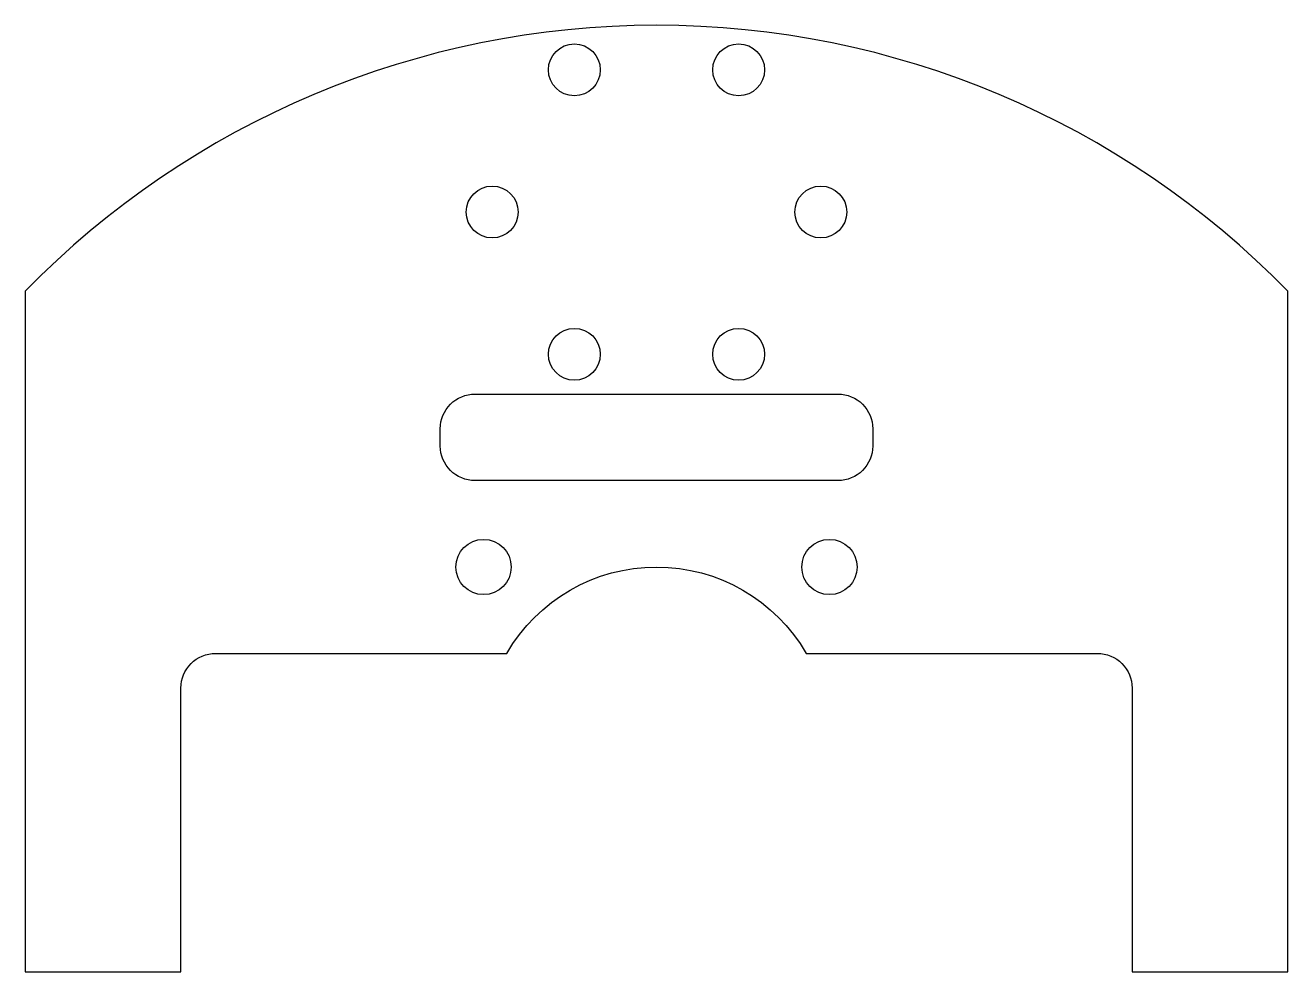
# Model space of a CAD drawing. Header units: millimetres. Extents: x 0 to 73, y 1.6 to 56.3.
import ezdxf

# ---------------------------------------------------------------- set-up
doc = ezdxf.new("R2010")
doc.units = ezdxf.units.MM
doc.layers.get('0').update_dxf_attribs({"linetype": 'CONTINUOUS'})

msp = doc.modelspace()

# ---------------------------------------------------------------- linework, layer by layer
for points in [[(45.16, 20), (62, 20, -0.414214), (64, 18), (64, 1.584), (73, 1.584), (73, 40.961, 0.421383), (0, 40.961), (0, 1.584), (9, 1.584), (9, 18, -0.414214), (11, 20), (27.84, 20, -0.57735)], [(47, 30), (26, 30, -0.414214), (24, 32), (24, 33, -0.414214), (26, 35), (47, 35, -0.414214), (49, 33), (49, 32, -0.414214)]]:
    msp.add_lwpolyline(points, format="xyb", close=True)
for centre, radius in [((31.75, 53.761), 1.5), ((41.25, 53.761), 1.5), ((27, 45.534), 1.5), ((46, 45.534), 1.5), ((31.75, 37.306), 1.5), ((41.25, 37.306), 1.5), ((26.5, 25), 1.6), ((46.5, 25), 1.6)]:
    msp.add_circle(centre, radius)

doc.saveas('drawing.dxf')
